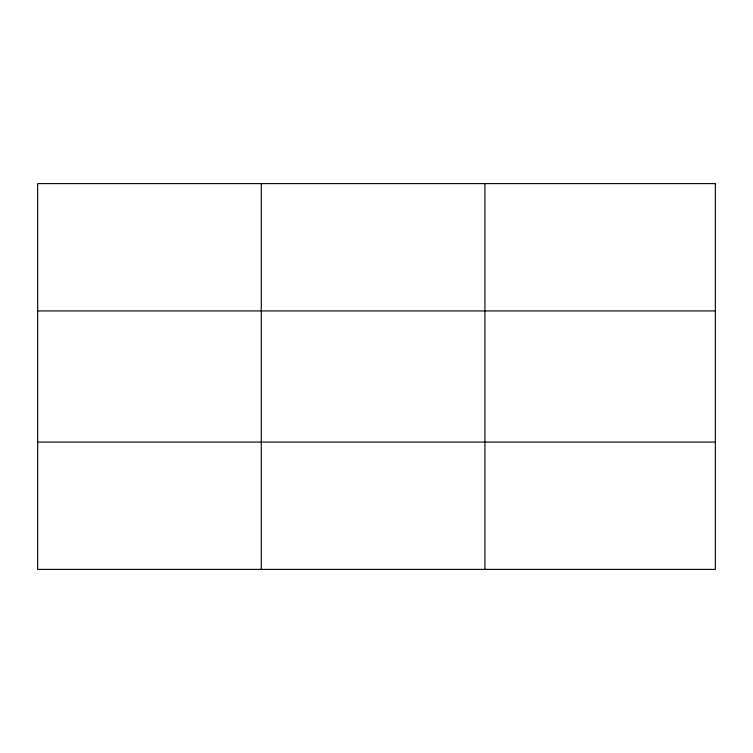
<?xml version="1.0" encoding="UTF-8"?>
<svg xmlns="http://www.w3.org/2000/svg" width="753" height="753" viewBox="0 0 753 753"><rect width="100%" height="100%" fill="white"/><g stroke="black" fill="none" stroke-linecap="round" stroke-linejoin="round"><path stroke-width="1.13" d="M261.291 183.61L261.291 569.39M484.932 183.61L484.932 569.39M37.65 310.923L715.35 310.923M37.65 442.077L715.35 442.077M715.35 183.61L715.35 569.39L37.65 569.39L37.65 183.61L715.35 183.61"/></g></svg>
